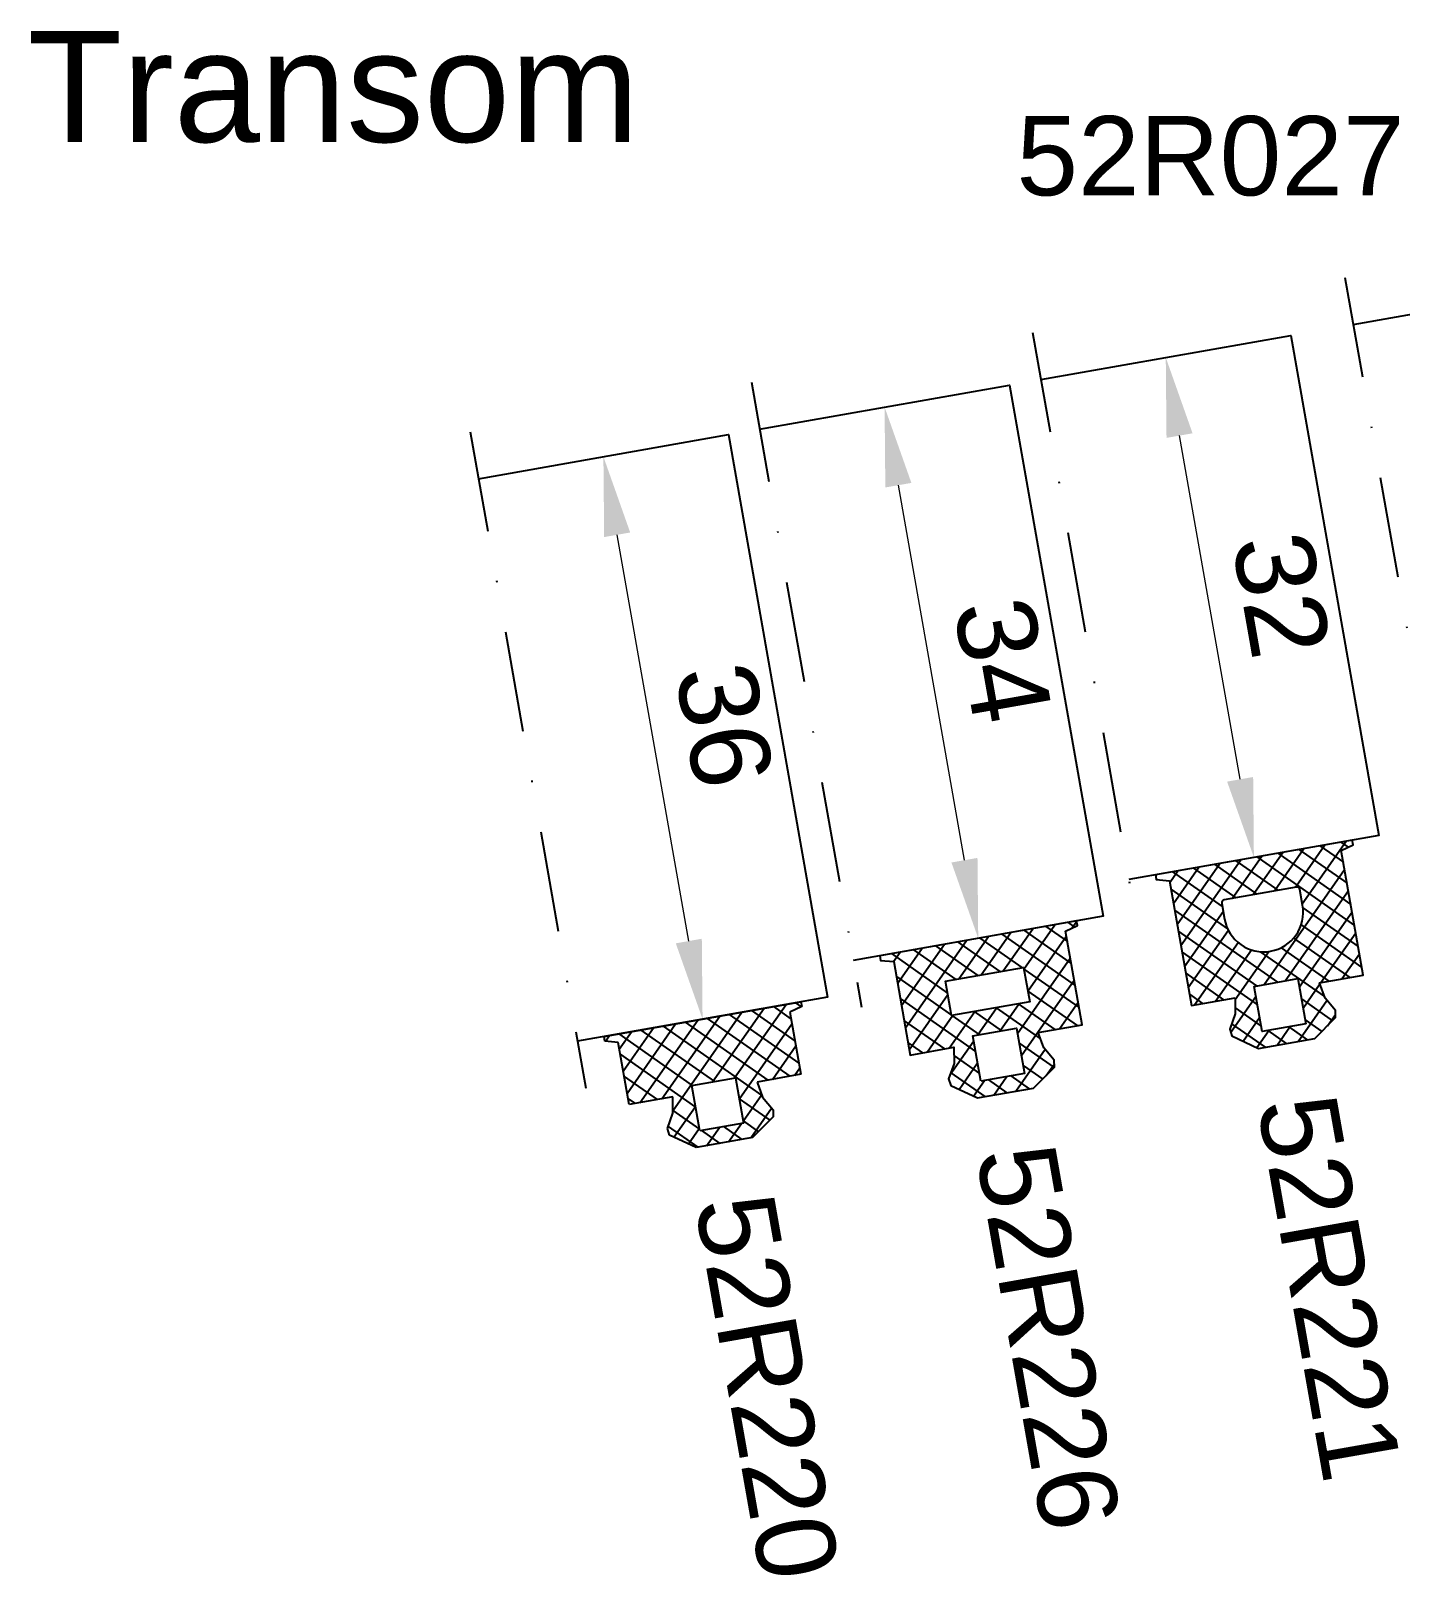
# Model space of a CAD drawing. Header units: millimetres. Extents: x 22319 to 27873, y 35287 to 39437.
# Drawn here: x 25672.4 to 25758.7, y 38841.6 to 38939.1 of the extents above; entities that cross this region are included whole.
import ezdxf

# ---------------------------------------------------------------- set-up
doc = ezdxf.new("R2010")
doc.units = ezdxf.units.MM
doc.header["$LTSCALE"] = 0.5
doc.linetypes.add('DASHDOT', pattern=[25.4, 12.7, -6.35, 0, -6.35])
for name, color, linetype in [('6', 6, 'Continuous'), ('FYLLD', 6, 'Continuous'), ('LIST', 2, 'Continuous')]:
    doc.layers.add(name, color=color, linetype=linetype)
for name, color, linetype, lineweight in [('AM_5', 3, 'Continuous', 18), ('AM_6', 2, 'Continuous', 20), ('AM_7', 4, 'DASHDOT', 25)]:
    doc.layers.add(name, color=color, linetype=linetype, lineweight=lineweight)
doc.styles.add('Border', font='ARIAL.TTF')
doc.styles.get("Standard").update_dxf_attribs({"font": 'ARIAL.TTF'})
doc.dimstyles.new('SBS_DIN$0', dxfattribs={"dimscale": 2, "dimtxt": 2.5, "dimasz": 2.5, "dimexe": 1, "dimexo": 1, "dimgap": 1, "dimtad": 1, "dimrnd": 0.5, "dimdsep": 46, "dimtxsty": 'Standard', "dimcen": 0, "dimclrd": 256, "dimclre": 256, "dimclrt": 2, "dimadec": 0, "dimazin": 2, "dimtp": 0.1, "dimtm": 0.1, "dimtfac": 0.71, "dimtofl": 0, "dimtmove": 0, "dimatfit": 3, "dimfxl": 0, "dimlwd": -1, "dimlwe": -1, "dimarcsym": 0})
pattern_1 = [(324.9999999999999, (25672.84750081563, 39036.98653560267), (0.5735764363510463, 0.8191520442889915), []), (55.00000000000001, (25672.84750081563, 39036.98653560267), (-0.8191520442889919, 0.5735764363510459), [])]

# ---------------------------------------------------------------- blocks, each defined once
blk = doc.blocks.new('*D354')
at = {"layer": 'AM_5'}
for p, q in [((25713.87899042848, 38881.69513851292), (25709.36413780914, 38907.30014009125)), ((25716.71681629379, 38877.1183907201), (25716.71684682284, 38877.11839610319))]:
    blk.add_line(p, q, dxfattribs=at)
for points in [[(25710.18481093665, 38907.44484690596), (25708.54346468163, 38907.15543327652), (25708.4958969208, 38912.22417885631)], [(25714.69966355599, 38881.83984532764), (25713.05831730097, 38881.5504316982), (25714.74723131682, 38876.77109974786)]]:
    blk.add_solid(points, dxfattribs=at)
at = {"layer": 'Defpoints', "color": 0}
for p in [(25708.4958969208, 38912.22417885631), (25708.4958969208, 38912.22417885631), (25714.74720078777, 38876.77109436477)]:
    blk.add_point(p, dxfattribs=at)
at = {"layer": 'AM_5', "color": 2, "insert": (25716.10694022171, 38895.28853212766), "char_height": 5, "attachment_point": 5, "rotation": 280.0000000000039}
blk.add_mtext('36', dxfattribs=at)
blk = doc.blocks.new('*D355')
at = {"layer": 'AM_5'}
blk.add_line((25731.25823362737, 38886.79042121695), (25727.09067736336, 38910.42580728924), dxfattribs=at)
for points in [[(25727.91135049087, 38910.57051410397), (25726.27000423585, 38910.28110047452), (25726.22243647503, 38915.34984605431)], [(25732.07890675488, 38886.93512803167), (25730.43756049986, 38886.64571440223), (25732.1264745157, 38881.86638245189)]]:
    blk.add_solid(points, dxfattribs=at)
at = {"layer": 'Defpoints', "color": 0}
for p in [(25726.22243647503, 38915.34984605431), (25726.22243647503, 38915.34984605431), (25732.1264745157, 38881.86638245189)]:
    blk.add_point(p, dxfattribs=at)
at = {"layer": 'AM_5', "color": 2, "insert": (25733.65983159827, 38899.39900707867), "char_height": 5, "attachment_point": 5, "rotation": 280.0000000000039}
blk.add_mtext('34', dxfattribs=at)
blk = doc.blocks.new('*D356')
at = {"layer": 'AM_5'}
for p, q in [((25748.63691958848, 38891.88886417336), (25744.81721691757, 38913.55147448724)), ((25747.53607167951, 38886.61762192592), (25747.53554497079, 38886.61752905296))]:
    blk.add_line(p, q, dxfattribs=at)
for points in [[(25745.63789004508, 38913.69618130196), (25743.99654379006, 38913.40676767252), (25743.94897602923, 38918.47551325231)], [(25749.45759271599, 38892.03357098808), (25747.81624646097, 38891.74415735864), (25749.50516047682, 38886.9648254083)]]:
    blk.add_solid(points, dxfattribs=at)
at = {"layer": 'Defpoints', "color": 0}
for p in [(25743.94897602923, 38918.4755132523), (25743.94897602923, 38918.47551325231), (25749.50568718554, 38886.96491828126)]:
    blk.add_point(p, dxfattribs=at)
at = {"layer": 'AM_5', "color": 2, "insert": (25751.21244435593, 38903.51106215588), "char_height": 5, "attachment_point": 5, "rotation": 280.0000000000039}
blk.add_mtext('32', dxfattribs=at)

msp = doc.modelspace()

# ---------------------------------------------------------------- hatches: boundary and pattern name
at = {"layer": 'FYLLD'}
h = msp.add_hatch(dxfattribs=at)
h.set_pattern_fill('NET,_O', color=256, scale=0.2999999999999998, angle=-35.00000000000001)
h.set_pattern_definition([(324.9999999999999, (-2874.055538355844, 60895.82632728324), (0.5463315556243715, 0.7802423221852642), []), (54.99999999999999, (-2874.055538355844, 60895.82632728324), (-0.7802423221852642, 0.5463315556243715), [])])
h.paths.add_polyline_path([(25752.2736034611, 38879.32630519746), (25752.77718317633, 38876.47036271372), (25750.0197214679, 38875.98414781626), (25749.51614175267, 38878.84009029999)], flags=16)
edge = h.paths.add_edge_path(flags=16)
edge.add_line((25752.17013582611, 38885.09599274953), (25747.64002016225, 38884.29721113226))
edge.add_arc((25747.67474979778, 38884.10024958166), 0.2000000000007275, 99.99999999895778, 190)
edge.add_line((25747.47778824718, 38884.06551994613), (25747.65143642485, 38883.08071219311))
edge.add_arc((25750.11345580738, 38883.51483263729), 2.499999999999999, 190, 280)
edge.add_arc((25750.11345580738, 38883.51483263729), 2.499999999999999, -80.00000000000001, 9.999999999999984)
edge.add_line((25752.57547518991, 38883.94895308145), (25752.40182701224, 38884.93376083446))
edge.add_arc((25752.20486546164, 38884.89903119893), 0.1999999999970895, 9.999999999999984, 100.0000000010422)
h.paths.add_polyline_path([(25745.56525405415, 38877.63572889505), (25748.32271477778, 38878.12194361887), (25748.32491447883, 38877.09863727016), (25747.98112721393, 38876.13480546731), (25748.11542875594, 38875.71515119396), (25749.79944752917, 38874.92988096583), (25753.3447534704, 38875.55501405813), (25754.65863524888, 38876.86889503901), (25754.64130720216, 38877.30917489561), (25753.98860295487, 38878.09729835881), (25753.64067861366, 38879.05964412558), (25756.39813933728, 38879.54585884939), (25755.01144733013, 38887.41018001896), (25755.76206949801, 38887.76020079257), (25755.70997504471, 38888.05564311848), (25743.30139932638, 38885.86767642717), (25743.35349377968, 38885.57223410126), (25744.178562047, 38885.50005006463)])
h = msp.add_hatch(dxfattribs=at)
h.set_pattern_fill('USER', color=256, scale=0.9999999999999997, angle=-35.00000000000001, pattern_type=0)
h.set_pattern_definition(pattern_1)
h.paths.add_polyline_path([(25738.67159978306, 38876.42019165138), (25737.63220413124, 38882.31489731493), (25738.38283006471, 38882.66491976795), (25738.33073578506, 38882.96036110904), (25725.92215218826, 38880.77239302855), (25725.97424646791, 38880.47695168747), (25726.79931884811, 38880.40476736059), (25727.83871449993, 38874.51006169704), (25730.59617916278, 38874.99627711546), (25730.59837098538, 38873.97296937757), (25730.2545876597, 38873.00913826929), (25730.3888872321, 38872.58948364865), (25732.07290403572, 38871.80421307323), (25735.6182178554, 38872.42934755473), (25736.93208978582, 38873.74322679912), (25736.91475976948, 38874.18350630841), (25736.26205256776, 38874.97162925066), (25735.91413512021, 38875.93397623297)])
edge = h.paths.add_edge_path(flags=16)
edge.add_line((25735.36988016869, 38877.86886262441), (25730.44584140363, 38877.00062173608))
edge.add_line((25730.44584140363, 38877.00062173608), (25730.06381541276, 38879.1671987927))
edge.add_line((25730.06381541276, 38879.1671987927), (25734.98785417782, 38880.03543968103))
edge.add_line((25734.98785417783, 38880.03543968104), (25735.3698801687, 38877.86886262441))
edge.add_line((25735.05064559172, 38873.34469586302), (25732.29317994405, 38872.85848027096))
edge.add_line((25732.29317994406, 38872.85848027096), (25731.78960022883, 38875.7144227547))
edge.add_line((25731.78960022883, 38875.71442275469), (25734.5470658765, 38876.20063834675))
edge.add_line((25734.54706587649, 38876.20063834675), (25735.05064559172, 38873.34469586302))
h = msp.add_hatch(dxfattribs=at)
h.set_pattern_fill('USER', color=256, scale=0.9999999999999997, angle=-35.00000000000001, pattern_type=0)
h.set_pattern_definition(pattern_1)
edge = h.paths.add_edge_path()
edge.add_line((25720.25296093236, 38877.21961461091), (25720.94506022884, 38873.29452445338))
edge.add_line((25721.00358408505, 38877.56963555817), (25720.25296093236, 38877.21961461091))
edge.add_line((25720.95148963175, 38877.86507788407), (25721.00358408505, 38877.56963555817))
edge.add_line((25708.54291194379, 38875.67711084547), (25720.95148963174, 38877.86507788407))
edge.add_line((25708.59500639709, 38875.38166851956), (25708.54291194379, 38875.67711084547))
edge.add_line((25709.42007564922, 38875.30948465657), (25708.59500639709, 38875.38166851957))
edge.add_line((25710.11217494571, 38871.38439449904), (25709.42007564923, 38875.30948465656))
edge.add_line((25712.86963648268, 38871.87060936628), (25710.11217494571, 38871.38439449904))
edge.add_line((25712.87183537038, 38870.84730287415), (25712.86963648266, 38871.87060936628))
edge.add_line((25712.52804810548, 38869.88347107129), (25712.87183537038, 38870.84730287415))
edge.add_line((25712.6623496475, 38869.46381679796), (25712.52804810548, 38869.8834710713))
edge.add_line((25714.34636743592, 38868.67854639617), (25712.6623496475, 38869.46381679795))
edge.add_line((25717.89167534677, 38869.30367983577), (25714.34636743593, 38868.67854639617))
edge.add_line((25719.20555614045, 38870.617560643), (25717.89167534676, 38869.30367983577))
edge.add_line((25719.18822710891, 38871.05784032594), (25719.20555614044, 38870.617560643))
edge.add_line((25718.53552384643, 38871.8459639628), (25719.18822710892, 38871.05784032594))
edge.add_line((25718.18759852041, 38872.80830955591), (25718.53552384643, 38871.84596396281))
edge.add_line((25720.94506022884, 38873.29452445338), (25718.18759852041, 38872.80830955591))
h.paths.add_polyline_path([(25717.32410406789, 38870.21902831771), (25714.56664235945, 38869.73281342024), (25714.06306264422, 38872.58875590398), (25716.82052435266, 38873.07497080145)], flags=16)

# ---------------------------------------------------------------- linework, layer by layer
at = {"color": 2, "linetype": 'Continuous'}
msp.add_lwpolyline([(25752.17013582611, 38885.09599274953), (25747.64002016225, 38884.29721113226, 0.414213562373095), (25747.47778824718, 38884.06551994613), (25747.65143642484, 38883.08071219311, 0.414213562373095), (25750.54757625155, 38881.05281325476, 0.414213562373095), (25752.57547518991, 38883.94895308145), (25752.40182701224, 38884.93376083446, 0.414213562373095)], format="xyb", close=True, dxfattribs=at)
at = {"layer": '6'}
for points in [[(25755.7666690654, 38920.55929138431), (25779.40205513769, 38924.72684764832), (25784.61150046769, 38895.18261505797), (25760.97611439541, 38891.01505879396)], [(25736.07051400515, 38917.08632783097), (25751.82743805334, 38919.86469867364), (25757.38417973868, 38888.35085057726), (25741.62725569049, 38885.57247973458)], [(25718.34397445093, 38913.96066063297), (25734.10089849912, 38916.73903147563), (25740.0049365398, 38883.25556787322), (25724.2480124916, 38880.47719703056)], [(25700.61743489671, 38910.83499343496), (25716.37435894491, 38913.61336427763), (25722.62569334091, 38878.16028516919), (25706.86876929272, 38875.38191432652)]]:
    msp.add_lwpolyline(points, dxfattribs=at)
at = {"layer": 'AM_7'}
for p, q in [((25755.2457245324, 38923.51371464336), (25761.49705892841, 38888.06063553492)), ((25735.54956947215, 38920.04075109001), (25742.14820022349, 38882.61805647555)), ((25717.82302991793, 38916.91508389201), (25724.76895702461, 38877.52277377152)), ((25700.09649036371, 38913.789416694), (25707.38971382572, 38872.42749106749))]:
    msp.add_line(p, q, dxfattribs=at)
at = {"layer": 'LIST'}
for p, q in [((25708.54291194379, 38875.67711084547), (25720.95148963175, 38877.86507788407)), ((25721.00358408505, 38877.56963555817), (25720.25296093236, 38877.21961461091)), ((25720.25296093236, 38877.21961461091), (25720.94506022884, 38873.29452445338)), ((25720.95148963175, 38877.86507788407), (25721.00358408505, 38877.56963555817)), ((25708.59500639709, 38875.38166851956), (25708.54291194379, 38875.67711084547)), ((25709.42007564922, 38875.30948465657), (25708.59500639709, 38875.38166851956)), ((25710.11217494571, 38871.38439449904), (25709.42007564922, 38875.30948465657)), ((25720.94506022884, 38873.29452445338), (25718.18759852041, 38872.80830955591)), ((25714.06306264422, 38872.58875590398), (25716.82052435266, 38873.07497080145)), ((25714.56664235945, 38869.73281342024), (25714.06306264422, 38872.58875590398)), ((25716.82052435266, 38873.07497080145), (25717.32410406789, 38870.21902831771)), ((25718.18759852041, 38872.80830955591), (25718.53552384643, 38871.8459639628)), ((25712.86963648268, 38871.87060936628), (25710.11217494571, 38871.38439449904)), ((25712.87183537038, 38870.84730287415), (25712.86963648268, 38871.87060936628)), ((25718.53552384643, 38871.8459639628), (25719.18822710891, 38871.05784032594)), ((25712.52804810548, 38869.88347107129), (25712.87183537038, 38870.84730287415)), ((25719.20555614045, 38870.617560643), (25717.89167534677, 38869.30367983577)), ((25719.18822710891, 38871.05784032594), (25719.20555614045, 38870.617560643)), ((25712.6623496475, 38869.46381679796), (25712.52804810548, 38869.88347107129)), ((25714.34636743592, 38868.67854639617), (25712.6623496475, 38869.46381679796)), ((25717.32410406789, 38870.21902831771), (25714.56664235945, 38869.73281342024)), ((25717.89167534677, 38869.30367983577), (25714.34636743592, 38868.67854639617))]:
    msp.add_line(p, q, dxfattribs=at)
for points in [[(25748.32271477777, 38878.12194361887), (25748.32491447882, 38877.09863727015), (25747.98112721392, 38876.1348054673), (25748.11542875594, 38875.71515119396), (25749.79944752917, 38874.92988096584), (25753.34475347039, 38875.55501405813), (25754.65863524888, 38876.86889503901), (25754.64130720216, 38877.30917489561), (25753.98860295487, 38878.09729835881), (25753.64067861366, 38879.05964412558), (25756.39813933728, 38879.54585884939), (25755.01144733013, 38887.41018001896), (25755.76206949801, 38887.76020079257), (25755.70997504471, 38888.05564311847), (25743.30139932638, 38885.86767642717), (25743.35349377968, 38885.57223410126), (25744.178562047, 38885.50005006463), (25745.56525405415, 38877.63572889505)], [(25730.59837098538, 38873.97296937757), (25730.2545876597, 38873.00913826929), (25730.3888872321, 38872.58948364865), (25732.07290403572, 38871.80421307323), (25735.6182178554, 38872.42934755473), (25736.93208978582, 38873.74322679912), (25736.91475976948, 38874.18350630841), (25736.26205256776, 38874.97162925066), (25735.91413512021, 38875.93397623297), (25738.67159978306, 38876.42019165138), (25737.63220413124, 38882.31489731493), (25738.38283006471, 38882.66491976795), (25738.33073578506, 38882.96036110904), (25725.92215218826, 38880.77239302855), (25725.97424646791, 38880.47695168747), (25726.79931884811, 38880.40476736059), (25727.83871449993, 38874.51006169704), (25730.59617916278, 38874.99627711546)], [(25730.44584140363, 38877.00062173608), (25730.06381541276, 38879.1671987927), (25734.98785417783, 38880.03543968104), (25735.36988016869, 38877.86886262441)], [(25752.77718317633, 38876.47036271373), (25750.01972146789, 38875.98414781626), (25749.51614175266, 38878.84009029999), (25752.2736034611, 38879.32630519746)], [(25732.29317994406, 38872.85848027096), (25731.78960022883, 38875.71442275469), (25734.54706587649, 38876.20063834675), (25735.05064559172, 38873.34469586302)]]:
    msp.add_lwpolyline(points, close=True, dxfattribs=at)

# ---------------------------------------------------------------- texts
at = {"layer": 'AM_6', "attachment_point": 1, "style": 'Border'}
for s, insert, char_height in [('Transom', (25672.18429204327, 38939.05667918669), 6.999999999999998), ('52R027', (25734.53552633275, 38933.69246674639), 4.999999999999998)]:
    msp.add_mtext(s, dxfattribs=dict(at, insert=insert, char_height=char_height))
at = {"layer": 'AM_6', "char_height": 4.999999999999997, "attachment_point": 1, "rotation": 280, "style": 'Border'}
for s, insert in [('52R221', (25754.62507436963, 38872.33531966116)), ('52R226', (25736.8985348154, 38869.20965246315)), ('52R220', (25719.17199526118, 38866.08398526514))]:
    msp.add_mtext(s, dxfattribs=dict(at, insert=insert))

# ---------------------------------------------------------------- dimensions: what is measured, and where the dimension line sits
at = {"layer": 'AM_5'}
for base, p1, p2, picture, middle in [((25743.94897602923, 38918.47551325231), (25749.50568718554, 38886.96491828126), (25743.94897602923, 38918.4755132523), '*D356', (25751.21244435593, 38903.51106215588)), ((25726.22243647503, 38915.34984605431), (25732.1264745157, 38881.86638245189), (25726.22243647503, 38915.3498460543), '*D355', (25733.65983159827, 38899.39900707867)), ((25708.4958969208, 38912.22417885631), (25714.74720078777, 38876.77109436476), (25708.4958969208, 38912.2241788563), '*D354', (25716.10694022171, 38895.28853212766))]:
    dim = msp.add_linear_dim(base=base, p1=p1, p2=p2, angle=280.0000000000039, dimstyle='SBS_DIN$0', dxfattribs=at)
    dim.commit()
    dim.dimension.update_dxf_attribs({"geometry": picture, "text_midpoint": middle})

doc.saveas('drawing.dxf')
